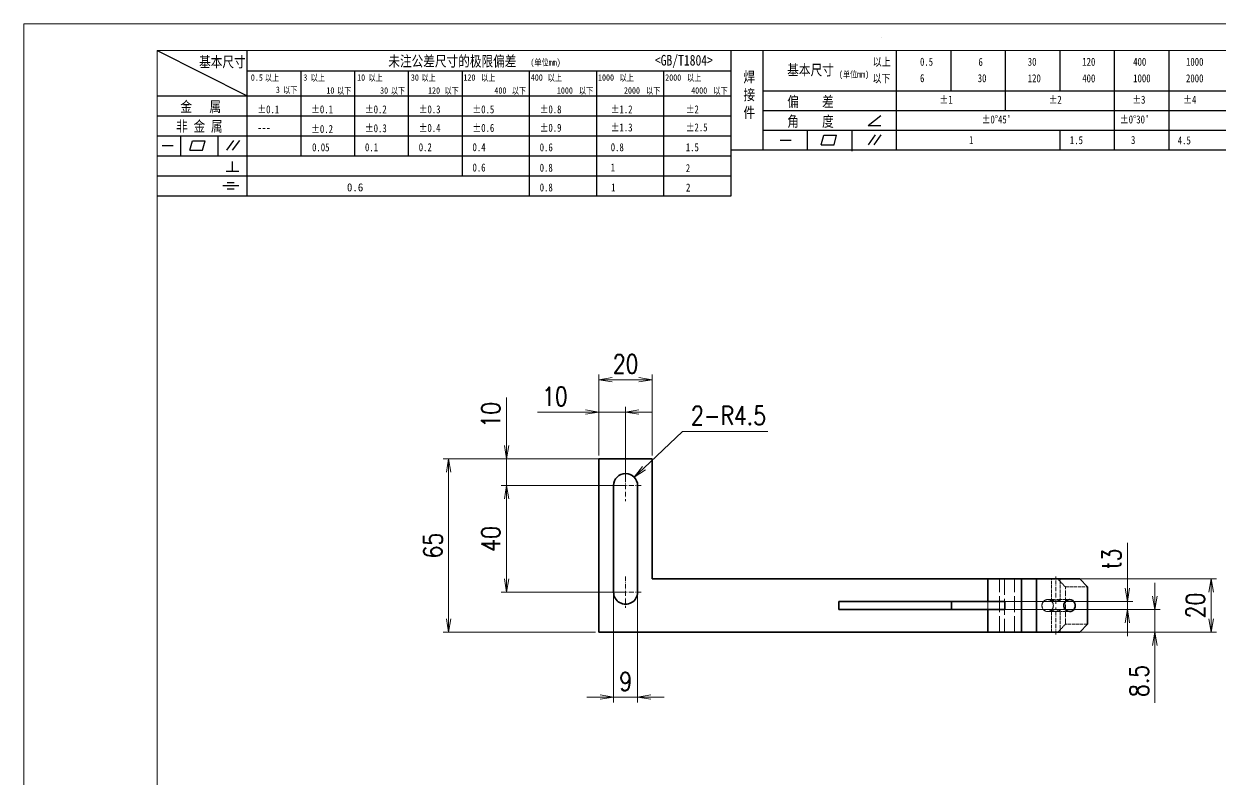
# Model space of a CAD drawing. Header units: millimetres. Extents: x -50143 to 104182, y -50696 to 54072.
# Drawn here: x -43177.2 to -42728.6, y 53759.4 to 54042.7 of the extents above; entities that cross this region are included whole.
import ezdxf

# ---------------------------------------------------------------- set-up
doc = ezdxf.new("R2010")
doc.units = ezdxf.units.MM
doc.header["$LTSCALE"] = 0.5
doc.linetypes.add('DASHDOT', pattern=[18.5, 12, -3, 0.5, -3])
doc.linetypes.add('DASHED', pattern=[15, 12, -3])
doc.layers.add('图\\M+19E79\\M+195B6\\M+18E9A', color=7, linetype='Continuous')
for name, color, linetype, lineweight in [('图框', 7, 'Continuous', 18), ('标注线', 3, 'Continuous', 18), ('细实线', 3, 'Continuous', 18)]:
    doc.layers.add(name, color=color, linetype=linetype, lineweight=lineweight)
doc.layers.add('打印', color=7, linetype='Continuous', lineweight=15, plot=False)
doc.layers.add('打印-禁用', color=7, linetype='Continuous', lineweight=15, plot=False)
doc.styles.add('DIM', font='romans.shx', dxfattribs={"width": 0.8, "bigfont": 'bigfont.shx'})
doc.styles.add('国标', font='simfang.ttf', dxfattribs={"width": 0.8})
doc.dimstyles.new('DEH 1-2$0', dxfattribs={"dimscale": 2, "dimtxt": 3.5, "dimasz": 2.5, "dimexe": 1, "dimexo": 0.625, "dimgap": 1.2, "dimtad": 1, "dimdsep": 46, "dimtxsty": 'DIM', "dimblk": 'OPEN', "dimcen": 0, "dimclrd": 8, "dimclre": 8, "dimclrt": 2, "dimazin": 2, "dimtfac": 0.5, "dimtmove": 0, "dimatfit": 3, "dimldrblk": 'OPEN', "dimfxl": 0, "dimtolj": 2, "dimlwd": 13, "dimlwe": 13, "dimarcsym": 0})
doc.dimstyles.new('DEH 1-2$4', dxfattribs={"dimscale": 2, "dimtxt": 3.5, "dimasz": 2.5, "dimexe": 1, "dimexo": 0.625, "dimgap": 1.2, "dimtad": 1, "dimtoh": 1, "dimdsep": 46, "dimtxsty": 'DIM', "dimblk": 'OPEN', "dimcen": 0, "dimclrd": 8, "dimclre": 8, "dimclrt": 2, "dimazin": 2, "dimtfac": 0.5, "dimtofl": 0, "dimtmove": 0, "dimatfit": 3, "dimldrblk": 'OPEN', "dimfxl": 0, "dimtolj": 2, "dimlwd": 18, "dimlwe": 18, "dimarcsym": 0})

# ---------------------------------------------------------------- blocks, each defined once
blk = doc.blocks.new('GZDEH零件A3图框V01版')
at = {"layer": '图\\M+19E79\\M+195B6\\M+18E9A', "color": 9}
for p, q in [((2882.49, -1554.46), (2899.37, -1562.92)), ((2899.37, -1581.67), (2899.37, -1554.46)), ((2990.09, -1581.67), (2990.09, -1554.46)), ((2996.09, -1573.08), (2996.09, -1554.46)), ((3021.09, -1561.98), (3021.09, -1554.46)), ((3031.31, -1561.98), (3031.31, -1554.46)), ((3041.53, -1561.98), (3041.53, -1554.46)), ((3051.75, -1561.98), (3051.75, -1554.46)), ((3061.98, -1561.98), (3061.98, -1554.46)), ((3072.2, -1561.98), (3072.2, -1554.46)), ((2899.37, -1558.24), (2990.09, -1558.24)), ((2909.45, -1574.17), (2909.45, -1558.24)), ((2919.53, -1574.17), (2919.53, -1558.24)), ((2929.61, -1574.17), (2929.61, -1558.24)), ((2939.69, -1577.92), (2939.69, -1558.24)), ((2952.29, -1581.67), (2952.29, -1558.24)), ((2964.89, -1581.67), (2964.89, -1558.24)), ((2977.49, -1581.67), (2977.49, -1558.24)), ((2882.49, -1562.92), (2990.09, -1562.92)), ((2996.09, -1561.98), (3113.09, -1561.98)), ((3021.09, -1573.08), (3021.09, -1561.98)), ((3041.53, -1565.68), (3041.53, -1561.98)), ((3061.98, -1573.08), (3061.98, -1561.98)), ((3072.2, -1573.08), (3072.2, -1561.98)), ((2882.49, -1566.67), (2990.09, -1566.67)), ((2996.09, -1565.68), (3113.09, -1565.68)), ((3015.75, -1568.51), (3018.15, -1566.66)), ((2996.09, -1569.38), (3113.09, -1569.38)), ((3004.42, -1573.08), (3004.42, -1569.38)), ((3012.75, -1573.08), (3012.75, -1569.38)), ((3015.75, -1568.51), (3018.15, -1568.51)), ((3051.75, -1573.08), (3051.75, -1569.38)), ((2882.49, -1570.42), (2990.09, -1570.42)), ((2886.92, -1574.12), (2886.92, -1570.42)), ((2888.59, -1573.16), (2889.07, -1571.37)), ((2889.07, -1571.37), (2891.48, -1571.37)), ((2891, -1573.16), (2891.48, -1571.37)), ((2893.91, -1574.12), (2893.91, -1570.42)), ((2895.52, -1573.16), (2896.85, -1571.3)), ((2896.6, -1573.16), (2897.94, -1571.3)), ((2999.26, -1571.23), (3001.32, -1571.23)), ((3006.97, -1572.12), (3007.45, -1570.33)), ((3007.45, -1570.33), (3009.86, -1570.33)), ((3009.39, -1572.12), (3009.86, -1570.33)), ((3015.81, -1572.12), (3017.15, -1570.26)), ((3016.89, -1572.12), (3018.23, -1570.26)), ((2882.49, -1574.17), (2990.09, -1574.17)), ((2883.43, -1572.27), (2885.49, -1572.27)), ((2888.59, -1573.16), (2891, -1573.16)), ((2990.09, -1573.08), (3113.09, -1573.08)), ((3006.97, -1572.12), (3009.39, -1572.12)), ((3012.75, -1573.33), (3012.75, -1573.08)), ((2896.58, -1577.05), (2896.58, -1575.28)), ((2882.49, -1577.92), (2990.09, -1577.92)), ((2895.42, -1577.05), (2897.81, -1577.05)), ((2894.79, -1579.77), (2897.77, -1579.77)), ((2895.57, -1579.17), (2896.92, -1579.17)), ((2895.57, -1580.37), (2896.93, -1580.37)), ((2882.49, -1581.67), (2990.09, -1581.67))]:
    blk.add_line(p, q, dxfattribs=at)
at = {"layer": '图框', "linetype": 'Continuous'}
for p, q in [((2882.49, -1554.46), (2882.49, -1832.96)), ((3272.49, -1554.46), (2882.49, -1554.46))]:
    blk.add_line(p, q, dxfattribs=at)
at = {"layer": '打印-禁用', "linetype": 'Continuous'}
for p, q in [((2857.49, -1549.46), (2857.49, -1846.46)), ((3277.49, -1549.46), (2857.49, -1549.46))]:
    blk.add_line(p, q, dxfattribs=at)
at = {"layer": '图\\M+19E79\\M+195B6\\M+18E9A', "color": 9, "style": '国标', "width": 0.8}
for s, height, p in [('基本尺寸', 2, (2890.33, -1557.58)), ('未注公差尺寸的极限偏差', 2, (2925.81, -1557.44)), ('<GB/T1804>', 2, (2975.78, -1557.27)), ('以上', 1.5, (3016.64, -1557.33)), ('0.5', 1.5, (3025.49, -1557.3)), ('6', 1.5, (3036.45, -1557.34)), ('30', 1.5, (3045.69, -1557.31)), ('120', 1.5, (3055.91, -1557.31)), ('400', 1.5, (3065.46, -1557.31)), ('1000', 1.5, (3075.36, -1557.31)), ('基本尺寸', 2, (3000.6, -1559.1)), ('30', 1.2, (2930.04, -1560.11)), ('以下', 1.5, (3016.58, -1560.43)), ('6', 1.5, (3025.49, -1560.38)), ('30', 1.5, (3036.31, -1560.39)), ('120', 1.5, (3045.69, -1560.41)), ('400', 1.5, (3055.91, -1560.41)), ('1000', 1.5, (3065.46, -1560.41)), ('2000', 1.5, (3075.36, -1560.41)), ('偏    差', 2, (3000.6, -1565.04)), ('±1', 1.5, (3029.16, -1564.42)), ('±2', 1.5, (3049.61, -1564.42)), ('±3', 1.5, (3065.3, -1564.42)), ('±4', 1.5, (3074.85, -1564.42)), ('金   属', 2, (2886.82, -1565.98)), ('±0.1', 1.5, (2901.27, -1566.23)), ('±0.1', 1.5, (2911.35, -1566.23)), ('±0.2', 1.5, (2921.43, -1566.23)), ('±0.3', 1.5, (2931.51, -1566.23)), ('±0.5', 1.5, (2941.59, -1566.23)), ('±0.8', 1.5, (2954.19, -1566.23)), ('±1.2', 1.5, (2967.51, -1566.23)), ('±2', 1.5, (2981.58, -1566.23)), ('非 金 属', 2, (2886.02, -1569.65)), ('角    度', 2, (3000.6, -1568.74)), ("±0%%D45'", 1.5, (3037.06, -1568.12)), ("±0%%D30'", 1.5, (3062.98, -1568.12)), ('---', 1.5, (2901.27, -1569.65)), ('±0.2', 1.5, (2911.35, -1569.92)), ('±0.3', 1.5, (2921.43, -1569.77)), ('±0.4', 1.5, (2931.51, -1569.71)), ('±0.6', 1.5, (2941.59, -1569.71)), ('±0.9', 1.5, (2954.19, -1569.68)), ('±1.3', 1.5, (2967.51, -1569.62)), ('±2.5', 1.5, (2981.58, -1569.61)), ('0.1', 1.5, (2921.43, -1573.34)), ('0.2', 1.5, (2931.51, -1573.33)), ('0.4', 1.5, (2941.59, -1573.33)), ('0.6', 1.5, (2954.19, -1573.35)), ('0.8', 1.5, (2967.51, -1573.33)), ('1.5', 1.5, (2981.58, -1573.34)), ('1', 1.5, (3034.69, -1571.98)), ('1.5', 1.5, (3053.59, -1572.01)), ('3', 1.5, (3065.05, -1571.98)), ('4.5', 1.5, (3073.82, -1572.05)), ('0.6', 1.5, (2941.59, -1577.14)), ('0.8', 1.5, (2954.19, -1577.17)), ('1', 1.5, (2967.51, -1577.12)), ('2', 1.5, (2981.58, -1577.26)), ('0.8', 1.5, (2954.19, -1580.87)), ('1', 1.5, (2967.59, -1580.86)), ('2', 1.5, (2981.62, -1580.89))]:
    blk.add_text(s, height=height, dxfattribs=at).set_placement(p)
at = {"layer": '图\\M+19E79\\M+195B6\\M+18E9A', "color": 9, "lineweight": 15, "style": '国标', "width": 0.8}
for s, p in [('(单位mm)', (2952.44, -1557.27)), ('(单位mm)', (3010.27, -1559.51)), ('0.5', (2900.03, -1560.11)), ('以上', (2902.64, -1560.16)), ('3', (2909.88, -1560.11)), ('以上', (2911.25, -1560.16)), ('10', (2919.96, -1560.11)), ('以上', (2922.09, -1560.16)), ('以上', (2932.02, -1560.16)), ('120', (2939.88, -1560.11)), ('以上', (2943.21, -1560.16)), ('400', (2952.52, -1560.11)), ('以上', (2955.68, -1560.16)), ('1000', (2965.12, -1560.11)), ('以上', (2969.16, -1560.16)), ('2000', (2977.72, -1560.11)), ('以上', (2981.8, -1560.16)), ('3', (2904.73, -1562.41)), ('以下', (2906.1, -1562.46)), ('10', (2914.19, -1562.54)), ('以下', (2916.18, -1562.59)), ('30', (2924.27, -1562.54)), ('以下', (2926.26, -1562.59)), ('120', (2933.26, -1562.54)), ('以下', (2936.34, -1562.59)), ('400', (2945.7, -1562.54)), ('以下', (2948.94, -1562.59)), ('1000', (2957.41, -1562.54)), ('以下', (2961.54, -1562.59)), ('2000', (2969.99, -1562.54)), ('以下', (2974.14, -1562.59)), ('4000', (2982.59, -1562.54)), ('以下', (2986.74, -1562.59))]:
    blk.add_text(s, height=1.2, dxfattribs=at).set_placement(p)
at = {"layer": '图\\M+19E79\\M+195B6\\M+18E9A', "color": 9, "lineweight": 13, "style": '国标'}
blk.add_text('0.6', height=1.5, dxfattribs=at).set_placement((2918.05, -1580.85))
at = {"layer": '图\\M+19E79\\M+195B6\\M+18E9A', "color": 9, "insert": (2992.39, -1558.41), "char_height": 2, "width": 3.1877, "attachment_point": 1, "style": '国标'}
blk.add_mtext('焊\\P接\\P件', dxfattribs=at)
at = {"layer": '图\\M+19E79\\M+195B6\\M+18E9A', "color": 9, "insert": (2911.51, -1573.37), "char_height": 1.5, "attachment_point": 7, "style": '国标'}
blk.add_mtext_dynamic_manual_height_columns('0.05', width=5.1982, gutter_width=12.5, heights=[0], dxfattribs=at)
blk = doc.blocks.new('DEH A3')
at = {"layer": '图框'}
blk.add_blockref('GZDEH零件A3图框V01版', (-2857.49, 1846.46), dxfattribs=at)
blk = doc.blocks.new('_Open')
at = {"color": 0, "linetype": 'ByBlock', "lineweight": -2}
for p, q in [((-1, 0.167), (0, 0)), ((-1, -0.167), (0, 0)), ((0, 0), (-1, 0))]:
    blk.add_line(p, q, dxfattribs=at)
blk = doc.blocks.new('*D596')
at = {"layer": 'Defpoints', "color": 0, "transparency": 16777216}
for p in [(-42941.56, 53909.24), (-42961.56, 53879.52), (-42941.56, 53879.52)]:
    blk.add_point(p, dxfattribs=at)
at = {"layer": '标注线', "color": 8, "lineweight": 13, "transparency": 16777216}
for p, q in [((-42961.56, 53880.77), (-42961.56, 53911.24)), ((-42956.56, 53909.24), (-42946.56, 53909.24)), ((-42941.56, 53880.77), (-42941.56, 53911.24))]:
    blk.add_line(p, q, dxfattribs=at)
at = {"layer": '标注线', "color": 8, "lineweight": 13, "transparency": 16777216, "xscale": 5, "yscale": 5, "zscale": 5, "rotation": 180}
blk.add_blockref('_Open', (-42961.56, 53909.24), dxfattribs=at)
at = {"layer": '标注线', "color": 8, "lineweight": 13, "transparency": 16777216, "xscale": 5, "yscale": 5, "zscale": 5}
blk.add_blockref('_Open', (-42941.56, 53909.24), dxfattribs=at)
at = {"layer": '标注线', "color": 2, "transparency": 16777216, "insert": (-42951.56, 53915.14), "char_height": 7, "attachment_point": 5, "style": 'DIM'}
blk.add_mtext('\\A2;20', dxfattribs=at)
blk = doc.blocks.new('*D597')
at = {"layer": 'Defpoints', "color": 0, "transparency": 16777216}
for p in [(-42961.56, 53879.52), (-43017.91, 53814.52), (-42961.56, 53814.52)]:
    blk.add_point(p, dxfattribs=at)
at = {"layer": '标注线', "color": 8, "lineweight": 13, "transparency": 16777216}
for p, q in [((-42962.81, 53879.52), (-43019.91, 53879.52)), ((-43017.91, 53874.52), (-43017.91, 53819.52)), ((-42962.81, 53814.52), (-43019.91, 53814.52))]:
    blk.add_line(p, q, dxfattribs=at)
at = {"layer": '标注线', "color": 8, "lineweight": 13, "transparency": 16777216, "xscale": 5, "yscale": 5, "zscale": 5}
for p, rotation in [((-43017.91, 53879.52), 90), ((-43017.91, 53814.52), 270)]:
    blk.add_blockref('_Open', p, dxfattribs=dict(at, rotation=rotation))
at = {"layer": '标注线', "color": 2, "transparency": 16777216, "insert": (-43023.81, 53847.02), "char_height": 7, "attachment_point": 5, "rotation": 90, "style": 'DIM'}
blk.add_mtext('\\A2;65', dxfattribs=at)
blk = doc.blocks.new('*D598')
at = {"layer": 'Defpoints', "color": 0, "transparency": 16777216}
for p in [(-42822.71, 53823.02), (-42822.71, 53814.52), (-42753.1, 53814.52)]:
    blk.add_point(p, dxfattribs=at)
at = {"layer": '标注线', "color": 8, "lineweight": 13, "transparency": 16777216}
for p, q in [((-42753.1, 53828.02), (-42753.1, 53833.02)), ((-42821.46, 53823.02), (-42751.1, 53823.02)), ((-42753.1, 53823.02), (-42753.1, 53814.52)), ((-42821.46, 53814.52), (-42751.1, 53814.52)), ((-42753.1, 53809.52), (-42753.1, 53787.99))]:
    blk.add_line(p, q, dxfattribs=at)
at = {"layer": '标注线', "color": 8, "lineweight": 13, "transparency": 16777216, "xscale": 5, "yscale": 5, "zscale": 5}
for p, rotation in [((-42753.1, 53823.02), 270), ((-42753.1, 53814.52), 90)]:
    blk.add_blockref('_Open', p, dxfattribs=dict(at, rotation=rotation))
at = {"layer": '标注线', "color": 2, "transparency": 16777216, "insert": (-42759, 53796.25), "char_height": 7, "attachment_point": 5, "rotation": 90, "style": 'DIM'}
blk.add_mtext('\\A2;8.5', dxfattribs=at)
blk = doc.blocks.new('*D599')
at = {"layer": 'Defpoints', "color": 0, "transparency": 16777216}
for p in [(-42822.71, 53826.02), (-42822.71, 53823.02), (-42763.4, 53826.02)]:
    blk.add_point(p, dxfattribs=at)
at = {"layer": '标注线', "color": 8, "lineweight": 13, "transparency": 16777216}
for p, q in [((-42763.4, 53831.02), (-42763.4, 53848.02)), ((-42821.46, 53826.02), (-42761.4, 53826.02)), ((-42821.46, 53823.02), (-42761.4, 53823.02)), ((-42763.4, 53823.02), (-42763.4, 53826.02)), ((-42763.4, 53818.02), (-42763.4, 53813.02))]:
    blk.add_line(p, q, dxfattribs=at)
at = {"layer": '标注线', "color": 8, "lineweight": 13, "transparency": 16777216, "xscale": 5, "yscale": 5, "zscale": 5}
for p, rotation in [((-42763.4, 53826.02), 270), ((-42763.4, 53823.02), 90)]:
    blk.add_blockref('_Open', p, dxfattribs=dict(at, rotation=rotation))
at = {"layer": '标注线', "color": 2, "transparency": 16777216, "insert": (-42769.3, 53842.02), "char_height": 7, "attachment_point": 5, "rotation": 90, "style": 'DIM'}
blk.add_mtext('\\A2;{\\Fromans,bigfont|c134;t}3', dxfattribs=at)
blk = doc.blocks.new('*D600')
at = {"layer": 'Defpoints', "color": 0, "transparency": 16777216}
for p in [(-42961.56, 53897.09), (-42961.56, 53879.52), (-42951.56, 53869.52)]:
    blk.add_point(p, dxfattribs=at)
at = {"layer": '标注线', "color": 8, "lineweight": 13, "transparency": 16777216}
for p, q in [((-42961.56, 53880.77), (-42961.56, 53899.09)), ((-42951.56, 53870.77), (-42951.56, 53899.09)), ((-42966.56, 53897.09), (-42984.62, 53897.09)), ((-42951.56, 53897.09), (-42961.56, 53897.09)), ((-42946.56, 53897.09), (-42941.56, 53897.09))]:
    blk.add_line(p, q, dxfattribs=at)
at = {"layer": '标注线', "color": 8, "lineweight": 13, "transparency": 16777216, "xscale": 5, "yscale": 5, "zscale": 5}
blk.add_blockref('_Open', (-42961.56, 53897.09), dxfattribs=at)
at = {"layer": '标注线', "color": 8, "lineweight": 13, "transparency": 16777216, "xscale": 5, "yscale": 5, "zscale": 5, "rotation": 180}
blk.add_blockref('_Open', (-42951.56, 53897.09), dxfattribs=at)
at = {"layer": '标注线', "color": 2, "transparency": 16777216, "insert": (-42978.09, 53902.99), "char_height": 7, "attachment_point": 5, "style": 'DIM'}
blk.add_mtext('\\A2;10', dxfattribs=at)
blk = doc.blocks.new('*D601')
at = {"layer": 'Defpoints', "color": 0, "transparency": 16777216}
for p in [(-42996.18, 53879.52), (-42951.56, 53879.52), (-42951.56, 53869.52)]:
    blk.add_point(p, dxfattribs=at)
at = {"layer": '标注线', "color": 8, "lineweight": 13, "transparency": 16777216}
for p, q in [((-42996.18, 53884.52), (-42996.18, 53902.59)), ((-42952.81, 53879.52), (-42998.18, 53879.52)), ((-42996.18, 53869.52), (-42996.18, 53879.52)), ((-42952.81, 53869.52), (-42998.18, 53869.52)), ((-42996.18, 53864.52), (-42996.18, 53859.52))]:
    blk.add_line(p, q, dxfattribs=at)
at = {"layer": '标注线', "color": 8, "lineweight": 13, "transparency": 16777216, "xscale": 5, "yscale": 5, "zscale": 5}
for p, rotation in [((-42996.18, 53879.52), 270), ((-42996.18, 53869.52), 90)]:
    blk.add_blockref('_Open', p, dxfattribs=dict(at, rotation=rotation))
at = {"layer": '标注线', "color": 2, "transparency": 16777216, "insert": (-43002.08, 53896.05), "char_height": 7, "attachment_point": 5, "rotation": 90, "style": 'DIM'}
blk.add_mtext('\\A2;10', dxfattribs=at)
blk = doc.blocks.new('*D602')
at = {"layer": 'Defpoints', "color": 0, "transparency": 16777216}
for p in [(-42951.56, 53869.52), (-42996.18, 53829.52), (-42951.56, 53829.52)]:
    blk.add_point(p, dxfattribs=at)
at = {"layer": '标注线', "color": 8, "lineweight": 13, "transparency": 16777216}
for p, q in [((-42952.81, 53869.52), (-42998.18, 53869.52)), ((-42996.18, 53864.52), (-42996.18, 53834.52)), ((-42952.81, 53829.52), (-42998.18, 53829.52))]:
    blk.add_line(p, q, dxfattribs=at)
at = {"layer": '标注线', "color": 8, "lineweight": 13, "transparency": 16777216, "xscale": 5, "yscale": 5, "zscale": 5}
for p, rotation in [((-42996.18, 53869.52), 90), ((-42996.18, 53829.52), 270)]:
    blk.add_blockref('_Open', p, dxfattribs=dict(at, rotation=rotation))
at = {"layer": '标注线', "color": 2, "transparency": 16777216, "insert": (-43002.08, 53849.52), "char_height": 7, "attachment_point": 5, "rotation": 90, "style": 'DIM'}
blk.add_mtext('\\A2;40', dxfattribs=at)
blk = doc.blocks.new('*D603')
at = {"layer": 'Defpoints', "color": 0, "transparency": 16777216}
for p in [(-42956.06, 53842.45), (-42947.06, 53842.45), (-42947.06, 53790.19)]:
    blk.add_point(p, dxfattribs=at)
at = {"layer": '标注线', "color": 8, "lineweight": 13, "transparency": 16777216}
for p, q in [((-42956.06, 53841.2), (-42956.06, 53788.19)), ((-42947.06, 53841.2), (-42947.06, 53788.19)), ((-42961.06, 53790.19), (-42966.06, 53790.19)), ((-42956.06, 53790.19), (-42947.06, 53790.19)), ((-42942.06, 53790.19), (-42937.06, 53790.19))]:
    blk.add_line(p, q, dxfattribs=at)
at = {"layer": '标注线', "color": 8, "lineweight": 13, "transparency": 16777216, "xscale": 5, "yscale": 5, "zscale": 5}
blk.add_blockref('_Open', (-42956.06, 53790.19), dxfattribs=at)
at = {"layer": '标注线', "color": 8, "lineweight": 13, "transparency": 16777216, "xscale": 5, "yscale": 5, "zscale": 5, "rotation": 180}
blk.add_blockref('_Open', (-42947.06, 53790.19), dxfattribs=at)
at = {"layer": '标注线', "color": 2, "transparency": 16777216, "insert": (-42951.56, 53796.09), "char_height": 7, "attachment_point": 5, "style": 'DIM'}
blk.add_mtext('\\A2;9', dxfattribs=at)
blk = doc.blocks.new('*D604')
at = {"layer": 'Defpoints', "color": 0, "transparency": 16777216}
for p in [(-42948.29, 53872.62), (-42951.56, 53869.52)]:
    blk.add_point(p, dxfattribs=at)
at = {"layer": '标注线', "color": 8, "lineweight": 18, "transparency": 16777216}
for p, q in [((-42930.16, 53889.86), (-42944.67, 53876.07)), ((-42898.16, 53889.86), (-42930.16, 53889.86))]:
    blk.add_line(p, q, dxfattribs=at)
at = {"layer": '标注线', "color": 8, "lineweight": 18, "transparency": 16777216, "xscale": 5, "yscale": 5, "zscale": 5, "rotation": 223.5529638184285}
blk.add_blockref('_Open', (-42948.29, 53872.62), dxfattribs=at)
at = {"layer": '标注线', "color": 2, "transparency": 16777216, "insert": (-42912.96, 53895.76), "char_height": 7, "attachment_point": 5, "style": 'DIM'}
blk.add_mtext('\\A2;{\\Fromans,bigfont|c134;2-}R4.5', dxfattribs=at)
blk = doc.blocks.new('*D605')
at = {"layer": 'Defpoints', "color": 0, "transparency": 16777216}
for p in [(-42907.71, 53834.52), (-42904.48, 53814.52), (-42731.99, 53814.52)]:
    blk.add_point(p, dxfattribs=at)
at = {"layer": '标注线', "color": 8, "lineweight": 13, "transparency": 16777216}
for p, q in [((-42906.46, 53834.52), (-42729.99, 53834.52)), ((-42731.99, 53829.52), (-42731.99, 53819.52)), ((-42903.23, 53814.52), (-42729.99, 53814.52))]:
    blk.add_line(p, q, dxfattribs=at)
at = {"layer": '标注线', "color": 8, "lineweight": 13, "transparency": 16777216, "xscale": 5, "yscale": 5, "zscale": 5}
for p, rotation in [((-42731.99, 53834.52), 90), ((-42731.99, 53814.52), 270)]:
    blk.add_blockref('_Open', p, dxfattribs=dict(at, rotation=rotation))
at = {"layer": '标注线', "color": 2, "transparency": 16777216, "insert": (-42737.89, 53824.52), "char_height": 7, "attachment_point": 5, "rotation": 90, "style": 'DIM'}
blk.add_mtext('\\A2;20', dxfattribs=at)

msp = doc.modelspace()

# ---------------------------------------------------------------- linework, layer by layer
at = {"color": 7, "lineweight": 35}
for p, q in [((-42961.556, 53879.521), (-42941.556, 53879.521)), ((-42961.556, 53814.521), (-42961.556, 53879.521)), ((-42941.556, 53879.521), (-42941.556, 53834.521)), ((-42956.056, 53869.521), (-42956.056, 53829.521)), ((-42947.056, 53829.521), (-42947.056, 53869.521)), ((-42809.446, 53834.521), (-42941.556, 53834.521)), ((-42803.159, 53814.521), (-42803.159, 53834.521)), ((-42797.445, 53834.521), (-42797.445, 53814.521)), ((-42797.445, 53814.521), (-42797.445, 53834.521)), ((-42871.556, 53826.021), (-42829.338, 53826.021)), ((-42871.556, 53823.021), (-42829.338, 53823.021)), ((-42829.338, 53826.021), (-42809.338, 53826.021)), ((-42829.338, 53823.021), (-42809.338, 53823.021)), ((-42815.747, 53814.521), (-42961.556, 53814.521))]:
    msp.add_line(p, q, dxfattribs=at)
at = {"color": 2, "linetype": 'DASHDOT', "lineweight": 13, "ltscale": 0.2925}
for p, q in [((-42951.556, 53875.371), (-42951.556, 53863.671)), ((-42951.556, 53835.371), (-42951.556, 53823.671))]:
    msp.add_line(p, q, dxfattribs=at)
at = {"color": 2, "linetype": 'DASHDOT', "lineweight": 13, "ltscale": 0.292499}
for p, q in [((-42945.706, 53869.521), (-42957.406, 53869.521)), ((-42945.706, 53829.521), (-42957.406, 53829.521))]:
    msp.add_line(p, q, dxfattribs=at)
at = {"color": 2, "linetype": 'DASHDOT', "lineweight": 13, "ltscale": 0.253619}
msp.add_line((-42790.253, 53825.222), (-42790.253, 53835.367), dxfattribs=at)
at = {"color": 7, "lineweight": 35, "ltscale": 0.2125}
for p, q in [((-42815.747, 53826.021), (-42815.747, 53834.521)), ((-42815.747, 53814.521), (-42815.747, 53823.021))]:
    msp.add_line(p, q, dxfattribs=at)
at = {"color": 7, "lineweight": 35, "ltscale": 0.314685}
for p, q in [((-42803.159, 53834.521), (-42815.747, 53834.521)), ((-42803.159, 53814.521), (-42815.747, 53814.521))]:
    msp.add_line(p, q, dxfattribs=at)
at = {"color": 1, "linetype": 'DASHED', "lineweight": 13}
for p, q in [((-42811.369, 53814.521), (-42811.369, 53834.521)), ((-42809.446, 53834.521), (-42809.446, 53814.521)), ((-42809.446, 53834.521), (-42809.446, 53814.521)), ((-42805.684, 53814.521), (-42805.684, 53834.521))]:
    msp.add_line(p, q, dxfattribs=at)
at = {"color": 7, "lineweight": 35, "ltscale": 0.205969}
msp.add_line((-42805.684, 53834.521), (-42797.445, 53834.521), dxfattribs=at)
at = {"color": 7, "lineweight": 35, "ltscale": 0.142847}
for p, q in [((-42797.445, 53834.521), (-42803.159, 53834.521)), ((-42797.445, 53814.521), (-42803.159, 53814.521))]:
    msp.add_line(p, q, dxfattribs=at)
at = {"color": 7, "lineweight": 35, "ltscale": 0.404724}
for p, q in [((-42797.445, 53834.521), (-42781.256, 53834.521)), ((-42797.445, 53814.521), (-42781.256, 53814.521))]:
    msp.add_line(p, q, dxfattribs=at)
at = {"color": 1, "linetype": 'DASHED', "lineweight": 13, "ltscale": 0.209076}
for p, q in [((-42791.874, 53826.158), (-42791.874, 53834.521)), ((-42788.632, 53826.158), (-42788.632, 53834.521)), ((-42791.874, 53814.521), (-42791.874, 53822.884)), ((-42788.632, 53814.521), (-42788.632, 53822.884))]:
    msp.add_line(p, q, dxfattribs=at)
at = {"color": 1, "linetype": 'DASHED', "lineweight": 13, "ltscale": 0.103568}
for p, q in [((-42786.638, 53831.521), (-42789.495, 53834.521)), ((-42789.495, 53814.521), (-42786.638, 53817.521))]:
    msp.add_line(p, q, dxfattribs=at)
at = {"color": 1, "linetype": 'DASHED', "lineweight": 13, "ltscale": 0.35}
msp.add_line((-42786.638, 53817.521), (-42786.638, 53831.521), dxfattribs=at)
at = {"color": 1, "linetype": 'DASHED', "lineweight": 13, "ltscale": 0.205969}
for p, q in [((-42786.638, 53831.521), (-42778.399, 53831.521)), ((-42778.399, 53817.521), (-42786.638, 53817.521)), ((-42797.445, 53814.521), (-42805.684, 53814.521))]:
    msp.add_line(p, q, dxfattribs=at)
at = {"color": 7, "lineweight": 35, "ltscale": 0.103568}
for p, q in [((-42781.256, 53834.521), (-42778.399, 53831.521)), ((-42778.399, 53817.521), (-42781.256, 53814.521))]:
    msp.add_line(p, q, dxfattribs=at)
at = {"color": 7, "lineweight": 35, "ltscale": 0.35}
msp.add_line((-42778.399, 53831.521), (-42778.399, 53817.521), dxfattribs=at)
at = {"color": 1, "linetype": 'DASHED', "lineweight": 13, "ltscale": 0.063916}
for p, q in [((-42790.748, 53826.771), (-42793.304, 53826.771)), ((-42790.748, 53822.271), (-42793.304, 53822.271))]:
    msp.add_line(p, q, dxfattribs=at)
at = {"color": 1, "linetype": 'DASHED', "lineweight": 13, "ltscale": 0.11731}
msp.add_line((-42785.065, 53826.771), (-42789.758, 53826.771), dxfattribs=at)
at = {"color": 7, "lineweight": 35, "ltscale": 0.075}
for p, q in [((-42871.556, 53823.021), (-42871.556, 53826.021)), ((-42829.338, 53823.021), (-42829.338, 53826.021)), ((-42809.338, 53823.021), (-42809.338, 53826.021))]:
    msp.add_line(p, q, dxfattribs=at)
at = {"color": 1, "linetype": 'DASHED', "lineweight": 13, "ltscale": 0.075}
msp.add_line((-42815.747, 53823.021), (-42815.747, 53826.021), dxfattribs=at)
msp.add_line((-42815.747, 53823.021), (-42815.747, 53826.021), dxfattribs=at)
at = {"color": 2, "linetype": 'DASHDOT', "lineweight": 13, "ltscale": 0.253783}
msp.add_line((-42790.253, 53813.675), (-42790.253, 53823.827), dxfattribs=at)
at = {"color": 1, "linetype": 'DASHED', "lineweight": 13, "ltscale": 0.117322}
msp.add_line((-42785.065, 53822.271), (-42789.758, 53822.271), dxfattribs=at)
at = {"color": 1, "linetype": 'DASHED', "lineweight": 13, "ltscale": 0.15752}
msp.add_line((-42809.446, 53814.521), (-42815.747, 53814.521), dxfattribs=at)
at = {"color": 1, "linetype": 'DASHED', "lineweight": 13}
for points in [[(-42791.874, 53826.158), (-42791.859, 53826.23), (-42791.769, 53826.379), (-42791.535, 53826.575)], [(-42789.758, 53826.771), (-42790.212, 53826.725), (-42790.68, 53826.591), (-42791.137, 53826.388), (-42791.519, 53826.185), (-42791.702, 53826.102)], [(-42791.535, 53826.575), (-42791.176, 53826.721), (-42790.748, 53826.771)], [(-42790.748, 53826.771), (-42790.281, 53826.722), (-42789.96, 53826.637), (-42789.331, 53826.368), (-42789.028, 53826.207), (-42788.877, 53826.131), (-42788.747, 53826.086), (-42788.695, 53826.082), (-42788.665, 53826.091), (-42788.638, 53826.123), (-42788.632, 53826.158)], [(-42788.971, 53826.575), (-42789.33, 53826.721), (-42789.758, 53826.771)], [(-42788.632, 53826.158), (-42788.642, 53826.215), (-42788.703, 53826.335), (-42788.818, 53826.464), (-42788.971, 53826.575)], [(-42791.874, 53822.884), (-42791.866, 53822.924), (-42791.838, 53822.952), (-42791.788, 53822.961), (-42791.663, 53822.926), (-42791.442, 53822.817), (-42790.979, 53822.578), (-42790.364, 53822.353), (-42790.057, 53822.292), (-42789.758, 53822.271)], [(-42791.535, 53822.467), (-42791.709, 53822.599), (-42791.831, 53822.753), (-42791.868, 53822.842), (-42791.874, 53822.884)], [(-42791.702, 53826.102), (-42791.779, 53826.083), (-42791.811, 53826.082), (-42791.854, 53826.102)], [(-42790.748, 53822.271), (-42791.176, 53822.321), (-42791.535, 53822.467)], [(-42788.804, 53822.941), (-42788.923, 53822.89), (-42789.172, 53822.758), (-42789.694, 53822.504), (-42789.96, 53822.405), (-42790.359, 53822.306), (-42790.748, 53822.271)], [(-42789.758, 53822.271), (-42789.33, 53822.321), (-42788.971, 53822.467)], [(-42788.971, 53822.467), (-42788.796, 53822.599), (-42788.674, 53822.753), (-42788.637, 53822.842), (-42788.632, 53822.884)], [(-42788.651, 53822.941), (-42788.686, 53822.959), (-42788.719, 53822.961), (-42788.804, 53822.941)]]:
    msp.add_lwpolyline(points, dxfattribs=at)
at = {"color": 7, "lineweight": 35}
for centre, start, end in [((-42951.556, 53869.521), 0, 179.99999), ((-42951.556, 53829.521), 179.99999, 0)]:
    msp.add_arc(centre, 4.5, start, end, dxfattribs=at)
at = {"color": 1, "linetype": 'DASHED', "lineweight": 13}
for centre, start, end in [((-42791.795, 53826.153), 176.121, 221.00207), ((-42788.71, 53822.89), 356.12097, 41.00211)]:
    msp.add_arc(centre, 0.0783, start, end, dxfattribs=at)
for major_axis, start_param, end_param in [((0, -2.25), 3.1415541, 3.9336279), ((0, -2.25), 0.7920352, 3.1415541), ((0, 2.25), 0.7920352, 3.1415541), ((0, 2.25), 3.1415541, 3.9336279)]:
    msp.add_ellipse((-42793.304, 53824.521), major_axis=major_axis, ratio=0.9523087, start_param=start_param, end_param=end_param, dxfattribs=at)
at = {"color": 7, "lineweight": 35}
for major_axis, start_param, end_param in [((0, -2.25), 3.1415541, 3.9336279), ((0, -2.25), 0.7920352, 3.1415541), ((0, 2.25), 0.7920352, 3.1415541), ((0, 2.25), 3.1415541, 3.9336279)]:
    msp.add_ellipse((-42785.065, 53824.521), major_axis=major_axis, ratio=0.9523087, start_param=start_param, end_param=end_param, dxfattribs=at)
at = {"layer": '打印'}
msp.add_lwpolyline([(-43177.158, 54042.67), (-42337.158, 54042.67), (-42337.158, 53448.67), (-43177.158, 53448.67)], close=True, dxfattribs=at)
at = {"layer": '细实线', "ltscale": 2.48512e-05}
msp.add_line((-42855.487, 54037.552), (-42855.486, 54037.55), dxfattribs=at)

# ---------------------------------------------------------------- block references
at = {"layer": '图框', "xscale": 2, "yscale": 2, "zscale": 2}
msp.add_blockref('DEH A3', (-43177.158, 53448.67), dxfattribs=at)

# ---------------------------------------------------------------- dimensions: what is measured, and where the dimension line sits
at = {"layer": '标注线'}
for base, p1, p2, picture, middle in [((-42941.556, 53909.241), (-42961.556, 53879.521), (-42941.556, 53879.521), '*D596', (-42951.556, 53915.141)), ((-42961.556, 53897.09), (-42951.556, 53869.521), (-42961.556, 53879.521), '*D600', (-42978.089, 53902.99)), ((-42947.056, 53790.193), (-42956.056, 53842.452), (-42947.056, 53842.452), '*D603', (-42951.556, 53796.093))]:
    dim = msp.add_linear_dim(base=base, p1=p1, p2=p2, dimstyle='DEH 1-2$0', dxfattribs=at)
    dim.commit()
    dim.dimension.update_dxf_attribs({"geometry": picture, "text_midpoint": middle})
for base, p1, p2, picture, middle in [((-42996.177, 53879.521), (-42951.556, 53869.521), (-42951.556, 53879.521), '*D601', (-43002.077, 53896.055)), ((-43017.913, 53814.521), (-42961.556, 53879.521), (-42961.556, 53814.521), '*D597', (-43023.813, 53847.021)), ((-42996.177, 53829.521), (-42951.556, 53869.521), (-42951.556, 53829.521), '*D602', (-43002.077, 53849.521)), ((-42731.985, 53814.521), (-42907.709, 53834.521), (-42904.485, 53814.521), '*D605', (-42737.885, 53824.521)), ((-42753.103, 53814.521), (-42822.711, 53823.021), (-42822.711, 53814.521), '*D598', (-42759.003, 53796.255))]:
    dim = msp.add_linear_dim(base=base, p1=p1, p2=p2, angle=90, dimstyle='DEH 1-2$0', dxfattribs=at)
    dim.commit()
    dim.dimension.update_dxf_attribs({"geometry": picture, "text_midpoint": middle})
dim = msp.add_radius_dim(center=(-42951.556, 53869.521), mpoint=(-42948.294, 53872.622), text='{\\Fromans,bigfont|c134;2-}<>', dimstyle='DEH 1-2$4', dxfattribs=at)
dim.commit()
dim.dimension.update_dxf_attribs({"geometry": '*D604', "text_midpoint": (-42912.958, 53889.865), "dimtype": 164})
dim = msp.add_linear_dim(base=(-42763.401, 53826.021), p1=(-42822.711, 53823.021), p2=(-42822.711, 53826.021), angle=90, text='{\\Fromans,bigfont|c134;t}<>', dimstyle='DEH 1-2$0', dxfattribs=at)
dim.commit()
dim.dimension.update_dxf_attribs({"geometry": '*D599', "text_midpoint": (-42769.301, 53842.021)})

doc.saveas('drawing.dxf')
